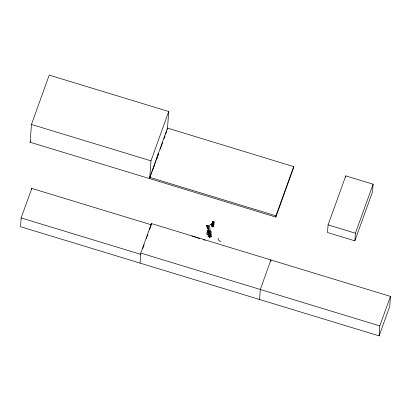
<?xml version="1.0" encoding="UTF-8"?>
<svg xmlns="http://www.w3.org/2000/svg" width="411" height="411" viewBox="0 0 411 411"><rect width="100%" height="100%" fill="white"/><g stroke="black" fill="none" stroke-linecap="round" stroke-linejoin="round"><path stroke-width="0.62" d="M211.788 224.349L211.809 224.052M207.483 228.86L207.19 228.773M207.314 228.973L207.519 228.711M207.761 231.018L207.704 230.9M207.411 227.92L207.242 227.704L207.457 227.9M208.737 230.884L208.88 230.581L208.978 230.823M209.636 237.157L209.651 236.859L210.052 237.09L209.877 236.762L209.805 237.07C209.579 236.911 209.286 236.849 209.518 237.193M206.584 225.875C205.854 225.968 207.447 225.649 206.646 225.824M208.819 231.907L208.721 231.691M168.726 111.515L150.981 160.84L149.666 178.574L275.848 217.075L293.582 167.863L293.68 166.614L167.493 128.083L149.758 177.305L149.661 178.636L30.142 142.247L31.462 124.451L49.202 75.121L168.726 111.515L167.405 129.306L167.493 128.083M208.716 233.905L208.994 234.07L208.737 233.931M275.848 217.075L275.93 215.821L293.68 166.614M151.412 223.558L151.325 224.807L31.801 188.418L21.161 217.943L20.55 226.708L379.112 335.879L389.751 306.354L390.45 296.388L151.412 223.558L140.773 253.078L140.069 263.097M31.714 189.671L31.801 188.418M213.36 225.567L213.381 226.071L211.973 226.137L212.883 225.922L212.862 225.418L211.963 225.464L213.371 225.392M213.987 222.618L213.412 226.8L212.004 226.867L212.913 226.646C213.206 225.598 212.204 222.973 213.699 222.962L213.997 222.849L213.725 221.56L212.883 221.601L211.901 223.651L212.831 222.819M211.994 226.194L213.391 226.297L213.884 224.067L212.585 224.134L212.949 225.387M212.883 221.601L212.877 224.221M212.903 221.93L213.042 221.596L213.037 222.849L213.72 222.813L213.91 221.75M213.037 222.849L213.068 222.197M212.939 225.156L212.913 226.646M213.155 222.947L213.042 221.596M213.268 221.76L213.294 221.878M213.997 222.849L213.371 223.656L213.473 225.86M259.593 299.485L260.291 289.467L270.931 259.947L270.844 261.242M379.112 335.879L379.81 325.908L390.45 296.388M328.07 224.889L327.505 232.518L354.832 240.836L372.551 191.829L373.116 184.2L345.79 175.882L328.07 224.889L355.402 233.212L354.832 240.836M345.697 177.151L345.79 175.882M207.909 234.08L208.146 234.142M208.351 236.063L208.583 236.238M208.069 227.812L208.141 227.869M207.838 232.143L207.915 231.963M207.678 232.996L207.92 233.119M207.904 234.018L207.925 234.044M207.653 232.076L207.452 231.907L207.57 232.205M212.43 224.257L212.657 224.098M206.641 226.733L206.723 226.975M208.464 234.994L208.444 235.123M207.38 225.788L207.344 225.618M209.389 236.078L209.178 235.837L209.358 236.022M158.399 153.303L158.081 154.752M213.062 222.556L212.898 221.894L212.985 223.969L211.978 225.552L213.371 224.129M208.356 229.908L208.223 229.657M209.595 234.727L209.774 235.015L209.718 234.707M158.035 154.911L157.845 155.548M156.976 158.117L157.043 157.927A23.535 2.533 -73.1 0 0 157.233 157.372M208.552 229.877C208.87 229.009 208.218 230.278 208.767 229.841M156.57 159.263L156.776 158.692M156.257 160.162L156.375 159.812M155.558 162.114L155.42 162.509M155.841 161.323L155.98 160.932M153.354 168.269L153.493 167.888M153.765 167.128L153.899 166.748M154.521 165.017L154.731 164.436M154.937 163.855L155.147 163.27M30.142 142.247L30.573 141.04M149.661 178.636L150.313 176.776M150.488 176.242L150.626 175.862M150.899 175.101L151.032 174.721M151.31 173.966L151.443 173.586M151.716 172.826L151.854 172.445M152.127 171.685L152.26 171.305M152.538 170.55L152.671 170.169M152.907 169.615L154.423 165.361M156.586 159.386L158.533 153.94M160.264 149.157L162.643 142.525M163.943 138.933L165.027 135.918M165.674 134.12L166.753 131.109M142.638 248.907L144.158 244.689M146.331 238.668L147.852 234.45M149.589 229.626L151.109 225.413M355.402 233.212L373.116 184.2M212.898 221.894L212.081 223.399M212.97 223.676L211.978 225.552M213.453 225.362L213.884 224.067L213.422 224.632M208.084 232.996L207.74 233.088M212.821 222.526L212.204 223.697M213.355 223.831L212.287 225.598M211.531 224.385L211.542 224.206M208.089 230.838L207.94 231.08L207.915 230.73M218.231 238.246C217.244 239.885 219.736 240.985 220.846 241.642M208.845 231.974L208.618 231.691M208.151 232.852L207.945 232.888M209.009 232.765L208.793 232.744M207.052 227.812L207.005 228.023M207.38 227.874L207.257 227.848M211.475 224.509L211.264 224.54M209.425 235.035L209.348 234.907M210.766 224.683L211.013 224.576M208.423 230.802L208.392 230.895M209.795 234.974L209.317 234.943M210.036 224.73L210.458 224.653M212.158 224.385L212.384 224.344M206.723 225.665L206.795 225.942M211.912 224.524L211.896 224.221M207.874 227.781L207.915 227.864M211.192 224.236L210.915 224.185M212.579 224.231L212.672 223.897M212.43 224.421L213.895 224.298M208.007 226.518L207.945 226.846L207.925 226.528M208.069 228.757L208.033 228.942M207.843 230.879L208.115 230.797M208.367 234.106L208.269 233.89M209.112 235.046L209.009 234.825M209.25 236.864L209.286 237.029M210.257 236.7L210.288 237.065M212.924 222.33L213.941 222.474M212.985 223.969L213.371 223.656M208.757 236.238L208.839 235.873L208.69 236.191M212.199 223.574L211.901 223.651M211.973 225.428L212.282 225.475M31.462 124.451L150.981 160.84M203.378 239.7L205.14 240.24M140.773 253.078L379.81 325.908M21.161 217.943L140.685 254.332M149.738 177.347L275.93 215.821M191.803 235.899L199.571 238.585M212.554 224.113L212.523 224.314M209.117 231.593L209.065 231.953L209.045 231.64M209.343 232.616L209.291 232.975L209.271 232.662M210.016 235.683L209.959 236.042L209.944 235.729M208.469 228.835L208.315 228.547L208.3 228.901M209.497 233.684L209.553 233.993L209.564 233.638L209.029 233.864L209.307 233.777M213.725 221.56L213.756 222.284M213.679 222.392L213.699 222.962L213.078 222.973M213.391 226.297L213.412 226.8M211.963 225.464L212.004 226.867M207.195 226.872L207 226.672L207.19 226.857M207.303 229.888L207.303 229.888M207.612 226.543L207.514 226.913L207.612 226.543M208.403 231.712L208.305 232.081L208.403 231.712M209.625 235.744L209.533 236.114L209.625 235.744M207.812 230.663L206.548 234.162L210.098 235.246L211.362 231.742L207.812 230.663M209.281 233.823L209.168 233.998C209.014 233.191 209.076 234.542 209.317 233.833M207.817 225.618L207.498 225.567L207.817 225.618M208.218 236.15L207.904 236.094L208.218 236.15M209.24 225.567L208.11 225.757L210.571 237.003L211.701 236.813L209.24 225.567"/></g></svg>
